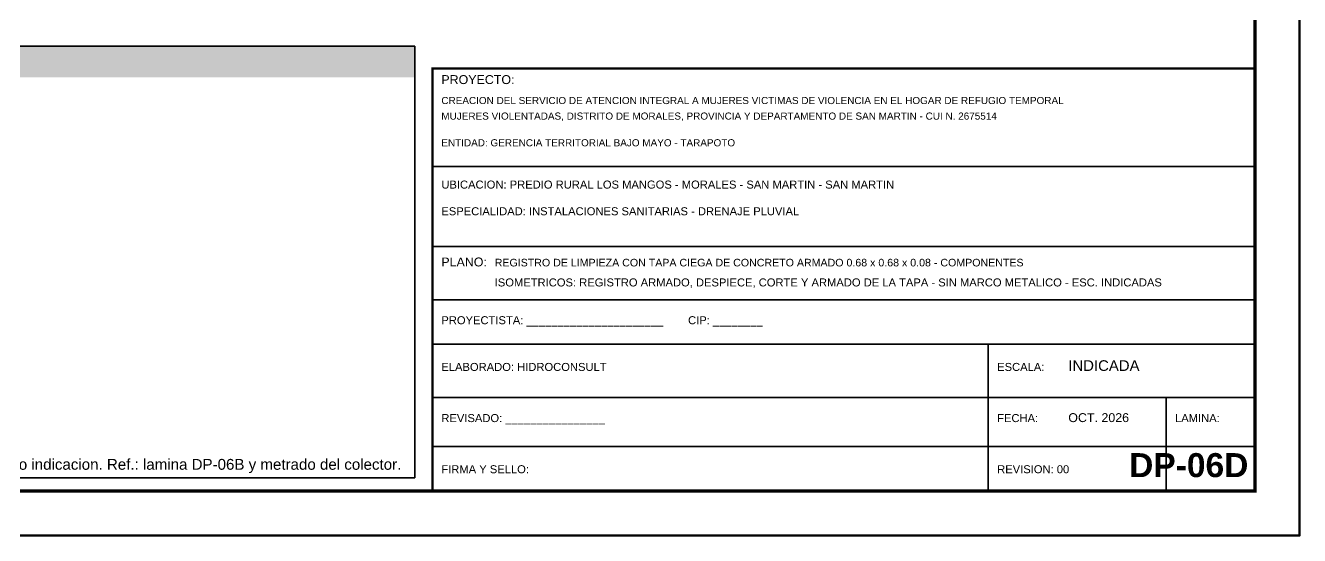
# Model space of a CAD drawing. Header units: metres. Extents: x 349021 to 349543, y 9281040 to 9281959.
# Drawn here: x 349206.525 to 349209.39, y 9281039.79 to 9281040.937 of the extents above; entities that cross this region are included whole.
import ezdxf
from ezdxf.enums import TextEntityAlignment as Align

# ---------------------------------------------------------------- set-up
doc = ezdxf.new("R2010")
doc.units = ezdxf.units.M
doc.header["$LTSCALE"] = 0.25
for name, color, linetype, lineweight in [('MARCO', 7, 'CONTINUOUS', 50), ('PANEL-FONDO', 5, 'CONTINUOUS', 13), ('ROTULO', 7, 'CONTINUOUS', 35), ('TITULOS', 160, 'CONTINUOUS', 35)]:
    doc.layers.add(name, color=color, linetype=linetype, lineweight=lineweight)
doc.layers.add('PANEL', color=5, linetype='CONTINUOUS', lineweight=35, true_color=0x1f4e79)
doc.layers.add('ROTULO-TEXTO', color=7, linetype='CONTINUOUS')
doc.layers.add('TEXTOS', color=7, linetype='CONTINUOUS')
doc.styles.get("Standard").update_dxf_attribs({"font": 'arial.ttf'})
doc.styles.add('TITULOS', font='arialbd.ttf')

msp = doc.modelspace()

# ---------------------------------------------------------------- linework, layer by layer
at = {"layer": 'MARCO'}
msp.add_lwpolyline([(349200.98, 9281039.79), (349209.39, 9281039.79), (349209.39, 9281045.73), (349200.98, 9281045.73)], close=True, dxfattribs=at)
at = {"layer": 'MARCO', "const_width": 0.008}
msp.add_lwpolyline([(349201.23, 9281039.89), (349209.29, 9281039.89), (349209.29, 9281045.63), (349201.23, 9281045.63)], close=True, dxfattribs=at)
at = {"layer": 'PANEL'}
msp.add_lwpolyline([(349205.02, 9281039.92), (349207.4, 9281039.92), (349207.4, 9281040.89), (349205.02, 9281040.89)], close=True, dxfattribs=at)
at = {"layer": 'PANEL-FONDO', "true_color": 0x1f4e79}
msp.add_solid([(349205.02, 9281040.82), (349207.4, 9281040.82), (349205.02, 9281040.89), (349207.4, 9281040.89)], dxfattribs=at)
at = {"layer": 'ROTULO'}
for p, q in [((349207.44, 9281040.62), (349209.29, 9281040.62)), ((349207.44, 9281040.44), (349209.29, 9281040.44)), ((349207.44, 9281040.32), (349209.29, 9281040.32)), ((349207.44, 9281040.22), (349209.29, 9281040.22)), ((349208.69, 9281040.22), (349208.69, 9281039.89)), ((349207.44, 9281040.1), (349209.29, 9281040.1)), ((349209.09, 9281040.1), (349209.09, 9281039.89)), ((349207.44, 9281039.99), (349209.29, 9281039.99))]:
    msp.add_line(p, q, dxfattribs=at)
at = {"layer": 'ROTULO', "const_width": 0.005}
msp.add_lwpolyline([(349207.44, 9281039.89), (349209.29, 9281039.89), (349209.29, 9281040.84), (349207.44, 9281040.84)], close=True, dxfattribs=at)

# ---------------------------------------------------------------- texts
at = {"layer": 'ROTULO-TEXTO'}
for s, height, p in [('PROYECTO:', 0.02, (349207.46, 9281040.805)), ('CREACION DEL SERVICIO DE ATENCION INTEGRAL A MUJERES VICTIMAS DE VIOLENCIA EN EL HOGAR DE REFUGIO TEMPORAL', 0.016, (349207.46, 9281040.76)), ('MUJERES VIOLENTADAS, DISTRITO DE MORALES, PROVINCIA Y DEPARTAMENTO DE SAN MARTIN - CUI N. 2675514', 0.016, (349207.46, 9281040.725)), ('ENTIDAD: GERENCIA TERRITORIAL BAJO MAYO - TARAPOTO', 0.016, (349207.46, 9281040.665)), ('UBICACION: PREDIO RURAL LOS MANGOS - MORALES - SAN MARTIN - SAN MARTIN', 0.018, (349207.46, 9281040.57)), ('ESPECIALIDAD: INSTALACIONES SANITARIAS - DRENAJE PLUVIAL', 0.018, (349207.46, 9281040.51)), ('PLANO:', 0.02, (349207.46, 9281040.395)), ('REGISTRO DE LIMPIEZA CON TAPA CIEGA DE CONCRETO ARMADO 0.68 x 0.68 x 0.08 - COMPONENTES', 0.017103, (349207.58, 9281040.395)), ('ISOMETRICOS: REGISTRO ARMADO, DESPIECE, CORTE Y ARMADO DE LA TAPA - SIN MARCO METALICO - ESC. INDICADAS', 0.018, (349207.58, 9281040.35)), ('PROYECTISTA: ______________________        CIP: ________', 0.018, (349207.46, 9281040.265)), ('ELABORADO: HIDROCONSULT', 0.018, (349207.46, 9281040.16)), ('ESCALA:', 0.018, (349208.71, 9281040.16)), ('INDICADA', 0.024, (349208.87, 9281040.16)), ('REVISADO: ________________', 0.018, (349207.46, 9281040.045)), ('FECHA:', 0.018, (349208.71, 9281040.045)), ('OCT. 2026', 0.02, (349208.87, 9281040.045)), ('LAMINA:', 0.018, (349209.11, 9281040.045)), ('FIRMA Y SELLO:', 0.018, (349207.46, 9281039.93)), ('REVISION: 00', 0.018, (349208.71, 9281039.93))]:
    msp.add_text(s, height=height, dxfattribs=at).set_placement(p)
at = {"layer": 'TEXTOS'}
msp.add_text('Medidas en metros salvo indicacion. Ref.: lamina DP-06B y metrado del colector.', height=0.0243, dxfattribs=at).set_placement((349207.37, 9281039.95), align=Align.MIDDLE_RIGHT)
at = {"layer": 'TITULOS', "style": 'TITULOS'}
msp.add_text('DP-06D', height=0.054, dxfattribs=at).set_placement((349209.275, 9281039.905), align=Align.BOTTOM_RIGHT)

doc.saveas('drawing.dxf')
